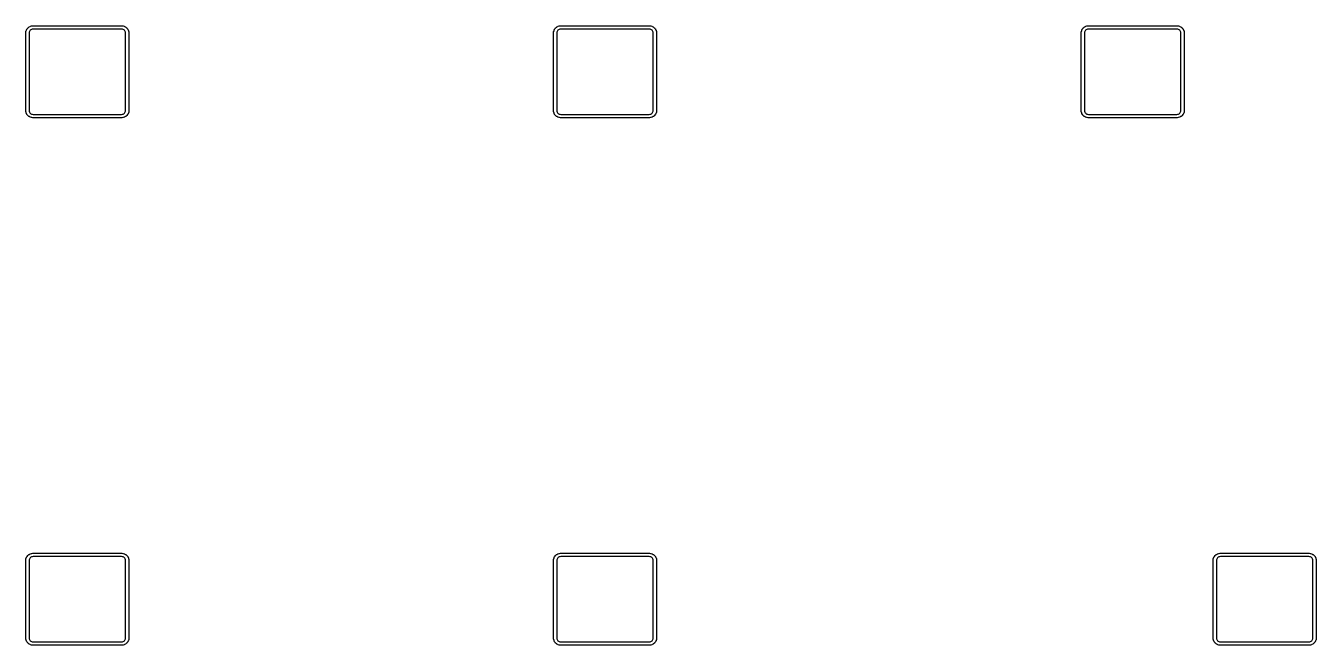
# Model space of a CAD drawing. Extents: x 201 to 391, y -161 to -14.
# Drawn here: x 293.42 to 340, y -96.87 to -74.5 of the extents above; entities that cross this region are included whole.
import ezdxf

# ---------------------------------------------------------------- set-up
doc = ezdxf.new("R2010")
doc.units = 0
doc.layers.add('BLACK', color=7, linetype='CONTINUOUS')

msp = doc.modelspace()

# ---------------------------------------------------------------- linework, layer by layer
at = {"layer": 'BLACK', "linetype": 'CONTINUOUS'}
for p, q in [((293.535, -74.5439), (293.569, -74.5253)), ((293.569, -74.5253), (293.57, -74.525)), ((293.57, -74.525), (293.575, -74.5229)), ((293.575, -74.5229), (293.58, -74.5208)), ((293.58, -74.5208), (293.617, -74.5093)), ((293.617, -74.5093), (293.618, -74.509)), ((293.618, -74.509), (293.623, -74.508)), ((293.623, -74.508), (293.629, -74.5069)), ((293.629, -74.5069), (293.667, -74.5028)), ((293.667, -74.5028), (293.668, -74.5028)), ((293.668, -74.5028), (293.669, -74.5028)), ((293.669, -74.5028), (293.672, -74.5025)), ((293.672, -74.5025), (296.878, -74.5025)), ((296.878, -74.5025), (296.881, -74.5028)), ((296.881, -74.5028), (296.881, -74.5028)), ((296.881, -74.5028), (296.92, -74.5066)), ((296.92, -74.5066), (296.921, -74.5067)), ((296.921, -74.5067), (296.926, -74.5078)), ((296.926, -74.5078), (296.931, -74.5089)), ((296.931, -74.5089), (296.969, -74.5202)), ((296.969, -74.5202), (296.969, -74.5204)), ((296.969, -74.5204), (296.974, -74.5225)), ((296.974, -74.5225), (296.979, -74.5246)), ((296.979, -74.5246), (297.014, -74.5429)), ((312.585, -74.5439), (312.619, -74.5253)), ((312.619, -74.5253), (312.62, -74.525)), ((312.62, -74.525), (312.625, -74.5229)), ((312.625, -74.5229), (312.63, -74.5208)), ((312.63, -74.5208), (312.667, -74.5093)), ((312.667, -74.5093), (312.668, -74.509)), ((312.668, -74.509), (312.673, -74.508)), ((312.673, -74.508), (312.679, -74.5069)), ((312.679, -74.5069), (312.717, -74.5028)), ((312.717, -74.5028), (312.718, -74.5028)), ((312.718, -74.5028), (312.719, -74.5028)), ((312.719, -74.5028), (312.722, -74.5025)), ((312.722, -74.5025), (315.928, -74.5025)), ((315.928, -74.5025), (315.931, -74.5028)), ((315.931, -74.5028), (315.931, -74.5028)), ((315.931, -74.5028), (315.97, -74.5066)), ((315.97, -74.5066), (315.971, -74.5067)), ((315.971, -74.5067), (315.976, -74.5078)), ((315.976, -74.5078), (315.981, -74.5089)), ((315.981, -74.5089), (316.019, -74.5202)), ((316.019, -74.5202), (316.019, -74.5204)), ((316.019, -74.5204), (316.024, -74.5225)), ((316.024, -74.5225), (316.029, -74.5246)), ((316.029, -74.5246), (316.064, -74.5429)), ((331.635, -74.5439), (331.669, -74.5253)), ((331.669, -74.5253), (331.67, -74.525)), ((331.67, -74.525), (331.675, -74.5229)), ((331.675, -74.5229), (331.68, -74.5208)), ((331.68, -74.5208), (331.717, -74.5093)), ((331.717, -74.5093), (331.718, -74.509)), ((331.718, -74.509), (331.723, -74.508)), ((331.723, -74.508), (331.729, -74.5069)), ((331.729, -74.5069), (331.767, -74.5028)), ((331.767, -74.5028), (331.768, -74.5028)), ((331.768, -74.5028), (331.769, -74.5028)), ((331.769, -74.5028), (331.772, -74.5025)), ((331.772, -74.5025), (334.978, -74.5025)), ((334.978, -74.5025), (334.981, -74.5028)), ((334.981, -74.5028), (334.981, -74.5028)), ((334.981, -74.5028), (335.02, -74.5066)), ((335.02, -74.5066), (335.021, -74.5067)), ((335.021, -74.5067), (335.026, -74.5078)), ((335.026, -74.5078), (335.031, -74.5089)), ((335.031, -74.5089), (335.069, -74.5202)), ((335.069, -74.5202), (335.069, -74.5204)), ((335.069, -74.5204), (335.074, -74.5225)), ((335.074, -74.5225), (335.079, -74.5246)), ((335.079, -74.5246), (335.114, -74.5429)), ((293.415, -74.7566), (293.419, -74.7178)), ((293.415, -74.7567), (293.415, -74.7566)), ((293.415, -74.7596), (293.415, -74.7567)), ((293.415, -77.5654), (293.415, -74.7596)), ((293.419, -74.717), (293.42, -74.7116)), ((293.419, -74.7178), (293.419, -74.717)), ((293.42, -74.7116), (293.421, -74.7063)), ((293.421, -74.7063), (293.433, -74.6689)), ((293.433, -74.6681), (293.435, -74.6631)), ((293.433, -74.6689), (293.433, -74.6681)), ((293.435, -74.6631), (293.437, -74.6581)), ((293.437, -74.6581), (293.455, -74.6237)), ((293.455, -74.6237), (293.456, -74.6229)), ((293.456, -74.6229), (293.459, -74.6184)), ((293.459, -74.6184), (293.462, -74.6139)), ((293.462, -74.6139), (293.487, -74.5837)), ((293.487, -74.583), (293.491, -74.5792)), ((293.487, -74.5837), (293.487, -74.583)), ((293.491, -74.5792), (293.495, -74.5753)), ((293.495, -74.5753), (293.525, -74.5505)), ((293.525, -74.5505), (293.526, -74.5499)), ((293.526, -74.5499), (293.53, -74.5469)), ((293.53, -74.5469), (293.535, -74.5439)), ((293.538, -74.7354), (293.535, -74.7654)), ((293.535, -74.7654), (293.535, -77.5607)), ((293.546, -74.7093), (293.538, -74.7354)), ((293.559, -74.6852), (293.546, -74.7093)), ((293.576, -74.6641), (293.559, -74.6852)), ((293.597, -74.6467), (293.576, -74.6641)), ((293.621, -74.6337), (293.597, -74.6467)), ((293.647, -74.6256), (293.621, -74.6337)), ((293.677, -74.6225), (293.647, -74.6256)), ((296.872, -74.6225), (293.677, -74.6225)), ((296.902, -74.6254), (296.872, -74.6225)), ((296.928, -74.6333), (296.902, -74.6254)), ((296.952, -74.6461), (296.928, -74.6333)), ((296.973, -74.6634), (296.952, -74.6461)), ((296.991, -74.6844), (296.973, -74.6634)), ((297.004, -74.7084), (296.991, -74.6844)), ((297.012, -74.7344), (297.004, -74.7084)), ((297.015, -74.7643), (297.012, -74.7344)), ((297.014, -74.5429), (297.015, -74.5433)), ((297.015, -74.5433), (297.019, -74.5464)), ((297.015, -77.5596), (297.015, -74.7643)), ((297.019, -74.5464), (297.024, -74.5494)), ((297.024, -74.5494), (297.054, -74.5741)), ((297.054, -74.5741), (297.054, -74.5746)), ((297.054, -74.5746), (297.058, -74.5785)), ((297.058, -74.5785), (297.062, -74.5823)), ((297.062, -74.5823), (297.087, -74.6124)), ((297.087, -74.6124), (297.088, -74.6131)), ((297.088, -74.6131), (297.091, -74.6176)), ((297.091, -74.6176), (297.094, -74.6221)), ((297.094, -74.6221), (297.112, -74.6565)), ((297.112, -74.6565), (297.113, -74.6572)), ((297.113, -74.6572), (297.115, -74.6622)), ((297.115, -74.6622), (297.117, -74.6673)), ((297.117, -74.6673), (297.128, -74.7045)), ((297.128, -74.7045), (297.128, -74.7053)), ((297.128, -74.7053), (297.129, -74.7107)), ((297.129, -74.7107), (297.131, -74.716)), ((297.131, -74.716), (297.135, -74.7548)), ((297.135, -74.7548), (297.135, -74.7557)), ((297.135, -74.7557), (297.135, -74.7569)), ((297.135, -74.7569), (297.135, -74.7596)), ((297.135, -74.7596), (297.135, -77.5654)), ((312.465, -74.7566), (312.469, -74.7178)), ((312.465, -74.7567), (312.465, -74.7566)), ((312.465, -74.7596), (312.465, -74.7567)), ((312.465, -77.5654), (312.465, -74.7596)), ((312.469, -74.717), (312.47, -74.7116)), ((312.469, -74.7178), (312.469, -74.717)), ((312.47, -74.7116), (312.471, -74.7063)), ((312.471, -74.7063), (312.483, -74.6689)), ((312.483, -74.6681), (312.485, -74.6631)), ((312.483, -74.6689), (312.483, -74.6681)), ((312.485, -74.6631), (312.487, -74.6581)), ((312.487, -74.6581), (312.505, -74.6237)), ((312.505, -74.6237), (312.506, -74.6229)), ((312.506, -74.6229), (312.509, -74.6184)), ((312.509, -74.6184), (312.512, -74.6139)), ((312.512, -74.6139), (312.537, -74.5837)), ((312.537, -74.583), (312.541, -74.5792)), ((312.537, -74.5837), (312.537, -74.583)), ((312.541, -74.5792), (312.545, -74.5753)), ((312.545, -74.5753), (312.575, -74.5505)), ((312.575, -74.5505), (312.576, -74.5499)), ((312.576, -74.5499), (312.58, -74.5469)), ((312.58, -74.5469), (312.585, -74.5439)), ((312.588, -74.7354), (312.585, -74.7654)), ((312.585, -74.7654), (312.585, -77.5607)), ((312.596, -74.7093), (312.588, -74.7354)), ((312.609, -74.6852), (312.596, -74.7093)), ((312.626, -74.6641), (312.609, -74.6852)), ((312.647, -74.6467), (312.626, -74.6641)), ((312.671, -74.6337), (312.647, -74.6467)), ((312.697, -74.6256), (312.671, -74.6337)), ((312.727, -74.6225), (312.697, -74.6256)), ((315.922, -74.6225), (312.727, -74.6225)), ((315.952, -74.6254), (315.922, -74.6225)), ((315.978, -74.6333), (315.952, -74.6254)), ((316.002, -74.6461), (315.978, -74.6333)), ((316.023, -74.6634), (316.002, -74.6461)), ((316.041, -74.6844), (316.023, -74.6634)), ((316.054, -74.7084), (316.041, -74.6844)), ((316.062, -74.7344), (316.054, -74.7084)), ((316.065, -74.7643), (316.062, -74.7344)), ((316.064, -74.5429), (316.065, -74.5433)), ((316.065, -74.5433), (316.069, -74.5464)), ((316.065, -77.5596), (316.065, -74.7643)), ((316.069, -74.5464), (316.074, -74.5494)), ((316.074, -74.5494), (316.104, -74.5741)), ((316.104, -74.5741), (316.104, -74.5746)), ((316.104, -74.5746), (316.108, -74.5785)), ((316.108, -74.5785), (316.112, -74.5823)), ((316.112, -74.5823), (316.137, -74.6124)), ((316.137, -74.6124), (316.138, -74.6131)), ((316.138, -74.6131), (316.141, -74.6176)), ((316.141, -74.6176), (316.144, -74.6221)), ((316.144, -74.6221), (316.162, -74.6565)), ((316.162, -74.6565), (316.163, -74.6572)), ((316.163, -74.6572), (316.165, -74.6622)), ((316.165, -74.6622), (316.167, -74.6673)), ((316.167, -74.6673), (316.178, -74.7045)), ((316.178, -74.7045), (316.178, -74.7053)), ((316.178, -74.7053), (316.179, -74.7107)), ((316.179, -74.7107), (316.181, -74.716)), ((316.181, -74.716), (316.185, -74.7548)), ((316.185, -74.7548), (316.185, -74.7557)), ((316.185, -74.7557), (316.185, -74.7569)), ((316.185, -74.7569), (316.185, -74.7596)), ((316.185, -74.7596), (316.185, -77.5654)), ((331.515, -74.7566), (331.519, -74.7178)), ((331.515, -74.7567), (331.515, -74.7566)), ((331.515, -74.7596), (331.515, -74.7567)), ((331.515, -77.5654), (331.515, -74.7596)), ((331.519, -74.717), (331.52, -74.7116)), ((331.519, -74.7178), (331.519, -74.717)), ((331.52, -74.7116), (331.521, -74.7063)), ((331.521, -74.7063), (331.533, -74.6689)), ((331.533, -74.6681), (331.535, -74.6631)), ((331.533, -74.6689), (331.533, -74.6681)), ((331.535, -74.6631), (331.537, -74.6581)), ((331.537, -74.6581), (331.555, -74.6237)), ((331.555, -74.6237), (331.556, -74.6229)), ((331.556, -74.6229), (331.559, -74.6184)), ((331.559, -74.6184), (331.562, -74.6139)), ((331.562, -74.6139), (331.587, -74.5837)), ((331.587, -74.583), (331.591, -74.5792)), ((331.587, -74.5837), (331.587, -74.583)), ((331.591, -74.5792), (331.595, -74.5753)), ((331.595, -74.5753), (331.625, -74.5505)), ((331.625, -74.5505), (331.626, -74.5499)), ((331.626, -74.5499), (331.63, -74.5469)), ((331.63, -74.5469), (331.635, -74.5439)), ((331.638, -74.7354), (331.635, -74.7654)), ((331.635, -74.7654), (331.635, -77.5607)), ((331.646, -74.7093), (331.638, -74.7354)), ((331.659, -74.6852), (331.646, -74.7093)), ((331.676, -74.6641), (331.659, -74.6852)), ((331.697, -74.6467), (331.676, -74.6641)), ((331.721, -74.6337), (331.697, -74.6467)), ((331.747, -74.6256), (331.721, -74.6337)), ((331.777, -74.6225), (331.747, -74.6256)), ((334.972, -74.6225), (331.777, -74.6225)), ((335.002, -74.6254), (334.972, -74.6225)), ((335.028, -74.6333), (335.002, -74.6254)), ((335.052, -74.6461), (335.028, -74.6333)), ((335.073, -74.6634), (335.052, -74.6461)), ((335.091, -74.6844), (335.073, -74.6634)), ((335.104, -74.7084), (335.091, -74.6844)), ((335.112, -74.7344), (335.104, -74.7084)), ((335.115, -74.7643), (335.112, -74.7344)), ((335.114, -74.5429), (335.115, -74.5433)), ((335.115, -74.5433), (335.119, -74.5464)), ((335.115, -77.5596), (335.115, -74.7643)), ((335.119, -74.5464), (335.124, -74.5494)), ((335.124, -74.5494), (335.154, -74.5741)), ((335.154, -74.5741), (335.154, -74.5746)), ((335.154, -74.5746), (335.158, -74.5785)), ((335.158, -74.5785), (335.162, -74.5823)), ((335.162, -74.5823), (335.187, -74.6124)), ((335.187, -74.6124), (335.188, -74.6131)), ((335.188, -74.6131), (335.191, -74.6176)), ((335.191, -74.6176), (335.194, -74.6221)), ((335.194, -74.6221), (335.212, -74.6565)), ((335.212, -74.6565), (335.213, -74.6572)), ((335.213, -74.6572), (335.215, -74.6622)), ((335.215, -74.6622), (335.217, -74.6673)), ((335.217, -74.6673), (335.228, -74.7045)), ((335.228, -74.7045), (335.228, -74.7053)), ((335.228, -74.7053), (335.229, -74.7107)), ((335.229, -74.7107), (335.231, -74.716)), ((335.231, -74.716), (335.235, -74.7548)), ((335.235, -74.7548), (335.235, -74.7557)), ((335.235, -74.7557), (335.235, -74.7569)), ((335.235, -74.7569), (335.235, -74.7596)), ((335.235, -74.7596), (335.235, -77.5654)), ((293.415, -77.5681), (293.415, -77.5654)), ((293.415, -77.5693), (293.415, -77.5681)), ((293.415, -77.5702), (293.415, -77.5693)), ((293.419, -77.609), (293.415, -77.5702)), ((293.421, -77.6143), (293.419, -77.609)), ((293.422, -77.6197), (293.421, -77.6143)), ((293.422, -77.6205), (293.422, -77.6197)), ((293.433, -77.6577), (293.422, -77.6205)), ((293.435, -77.6628), (293.433, -77.6577)), ((293.437, -77.6678), (293.435, -77.6628)), ((293.438, -77.6685), (293.437, -77.6678)), ((293.456, -77.7029), (293.438, -77.6685)), ((293.459, -77.7074), (293.456, -77.7029)), ((293.462, -77.7119), (293.459, -77.7074)), ((293.463, -77.7126), (293.462, -77.7119)), ((293.488, -77.7427), (293.463, -77.7126)), ((293.492, -77.7465), (293.488, -77.7427)), ((293.496, -77.7504), (293.492, -77.7465)), ((293.496, -77.7509), (293.496, -77.7504)), ((293.526, -77.7756), (293.496, -77.7509)), ((293.531, -77.7786), (293.526, -77.7756)), ((293.535, -77.7817), (293.531, -77.7786)), ((293.535, -77.5607), (293.538, -77.5906)), ((293.536, -77.7821), (293.535, -77.7817)), ((293.571, -77.8004), (293.536, -77.7821)), ((293.538, -77.5906), (293.546, -77.6166)), ((293.546, -77.6166), (293.559, -77.6406)), ((293.559, -77.6406), (293.577, -77.6616)), ((293.577, -77.6616), (293.598, -77.6789)), ((293.598, -77.6789), (293.622, -77.6917)), ((293.622, -77.6917), (293.648, -77.6996)), ((293.648, -77.6996), (293.678, -77.7025)), ((293.678, -77.7025), (296.873, -77.7025)), ((296.873, -77.7025), (296.903, -77.6994)), ((296.903, -77.6994), (296.929, -77.6913)), ((296.929, -77.6913), (296.953, -77.6783)), ((296.953, -77.6783), (296.974, -77.6609)), ((296.974, -77.6609), (296.991, -77.6398)), ((297.015, -77.7811), (296.981, -77.7997)), ((296.991, -77.6398), (297.004, -77.6157)), ((297.004, -77.6157), (297.012, -77.5896)), ((297.012, -77.5896), (297.015, -77.5596)), ((297.02, -77.7781), (297.015, -77.7811)), ((297.024, -77.7751), (297.02, -77.7781)), ((297.025, -77.7745), (297.024, -77.7751)), ((297.055, -77.7497), (297.025, -77.7745)), ((297.059, -77.7458), (297.055, -77.7497)), ((297.063, -77.742), (297.059, -77.7458)), ((297.088, -77.7111), (297.063, -77.7413)), ((297.063, -77.7413), (297.063, -77.742)), ((297.091, -77.7066), (297.088, -77.7111)), ((297.094, -77.7021), (297.091, -77.7066)), ((297.095, -77.7013), (297.094, -77.7021)), ((297.113, -77.6669), (297.095, -77.7013)), ((297.115, -77.6619), (297.113, -77.6669)), ((297.117, -77.6569), (297.115, -77.6619)), ((297.129, -77.6187), (297.117, -77.6561)), ((297.117, -77.6561), (297.117, -77.6569)), ((297.13, -77.6134), (297.129, -77.6187)), ((297.131, -77.608), (297.13, -77.6134)), ((297.135, -77.5684), (297.131, -77.6072)), ((297.131, -77.6072), (297.131, -77.608)), ((297.135, -77.5654), (297.135, -77.5684)), ((297.135, -77.5684), (297.135, -77.5684)), ((312.465, -77.5681), (312.465, -77.5654)), ((312.465, -77.5693), (312.465, -77.5681)), ((312.465, -77.5702), (312.465, -77.5693)), ((312.469, -77.609), (312.465, -77.5702)), ((312.471, -77.6143), (312.469, -77.609)), ((312.472, -77.6197), (312.471, -77.6143)), ((312.472, -77.6205), (312.472, -77.6197)), ((312.483, -77.6577), (312.472, -77.6205)), ((312.485, -77.6628), (312.483, -77.6577)), ((312.487, -77.6678), (312.485, -77.6628)), ((312.488, -77.6685), (312.487, -77.6678)), ((312.506, -77.7029), (312.488, -77.6685)), ((312.509, -77.7074), (312.506, -77.7029)), ((312.512, -77.7119), (312.509, -77.7074)), ((312.513, -77.7126), (312.512, -77.7119)), ((312.538, -77.7427), (312.513, -77.7126)), ((312.542, -77.7465), (312.538, -77.7427)), ((312.546, -77.7504), (312.542, -77.7465)), ((312.546, -77.7509), (312.546, -77.7504)), ((312.576, -77.7756), (312.546, -77.7509)), ((312.581, -77.7786), (312.576, -77.7756)), ((312.585, -77.7817), (312.581, -77.7786)), ((312.585, -77.5607), (312.588, -77.5906)), ((312.586, -77.7821), (312.585, -77.7817)), ((312.621, -77.8004), (312.586, -77.7821)), ((312.588, -77.5906), (312.596, -77.6166)), ((312.596, -77.6166), (312.609, -77.6406)), ((312.609, -77.6406), (312.627, -77.6616)), ((312.627, -77.6616), (312.648, -77.6789)), ((312.648, -77.6789), (312.672, -77.6917)), ((312.672, -77.6917), (312.698, -77.6996)), ((312.698, -77.6996), (312.728, -77.7025)), ((312.728, -77.7025), (315.923, -77.7025)), ((315.923, -77.7025), (315.953, -77.6994)), ((315.953, -77.6994), (315.979, -77.6913)), ((315.979, -77.6913), (316.003, -77.6783)), ((316.003, -77.6783), (316.024, -77.6609)), ((316.024, -77.6609), (316.041, -77.6398)), ((316.065, -77.7811), (316.031, -77.7997)), ((316.041, -77.6398), (316.054, -77.6157)), ((316.054, -77.6157), (316.062, -77.5896)), ((316.062, -77.5896), (316.065, -77.5596)), ((316.07, -77.7781), (316.065, -77.7811)), ((316.074, -77.7751), (316.07, -77.7781)), ((316.075, -77.7745), (316.074, -77.7751)), ((316.105, -77.7497), (316.075, -77.7745)), ((316.109, -77.7458), (316.105, -77.7497)), ((316.113, -77.742), (316.109, -77.7458)), ((316.138, -77.7111), (316.113, -77.7413)), ((316.113, -77.7413), (316.113, -77.742)), ((316.141, -77.7066), (316.138, -77.7111)), ((316.144, -77.7021), (316.141, -77.7066)), ((316.145, -77.7013), (316.144, -77.7021)), ((316.163, -77.6669), (316.145, -77.7013)), ((316.165, -77.6619), (316.163, -77.6669)), ((316.167, -77.6569), (316.165, -77.6619)), ((316.179, -77.6187), (316.167, -77.6561)), ((316.167, -77.6561), (316.167, -77.6569)), ((316.18, -77.6134), (316.179, -77.6187)), ((316.181, -77.608), (316.18, -77.6134)), ((316.185, -77.5684), (316.181, -77.6072)), ((316.181, -77.6072), (316.181, -77.608)), ((316.185, -77.5654), (316.185, -77.5684)), ((316.185, -77.5684), (316.185, -77.5684)), ((331.515, -77.5681), (331.515, -77.5654)), ((331.515, -77.5693), (331.515, -77.5681)), ((331.515, -77.5702), (331.515, -77.5693)), ((331.519, -77.609), (331.515, -77.5702)), ((331.521, -77.6143), (331.519, -77.609)), ((331.522, -77.6197), (331.521, -77.6143)), ((331.522, -77.6205), (331.522, -77.6197)), ((331.533, -77.6577), (331.522, -77.6205)), ((331.535, -77.6628), (331.533, -77.6577)), ((331.537, -77.6678), (331.535, -77.6628)), ((331.538, -77.6685), (331.537, -77.6678)), ((331.556, -77.7029), (331.538, -77.6685)), ((331.559, -77.7074), (331.556, -77.7029)), ((331.562, -77.7119), (331.559, -77.7074)), ((331.563, -77.7126), (331.562, -77.7119)), ((331.588, -77.7427), (331.563, -77.7126)), ((331.592, -77.7465), (331.588, -77.7427)), ((331.596, -77.7504), (331.592, -77.7465)), ((331.596, -77.7509), (331.596, -77.7504)), ((331.626, -77.7756), (331.596, -77.7509)), ((331.631, -77.7786), (331.626, -77.7756)), ((331.635, -77.7817), (331.631, -77.7786)), ((331.635, -77.5607), (331.638, -77.5906)), ((331.636, -77.7821), (331.635, -77.7817)), ((331.671, -77.8004), (331.636, -77.7821)), ((331.638, -77.5906), (331.646, -77.6166)), ((331.646, -77.6166), (331.659, -77.6406)), ((331.659, -77.6406), (331.677, -77.6616)), ((331.677, -77.6616), (331.698, -77.6789)), ((331.698, -77.6789), (331.722, -77.6917)), ((331.722, -77.6917), (331.748, -77.6996)), ((331.748, -77.6996), (331.778, -77.7025)), ((331.778, -77.7025), (334.973, -77.7025)), ((334.973, -77.7025), (335.003, -77.6994)), ((335.003, -77.6994), (335.029, -77.6913)), ((335.029, -77.6913), (335.053, -77.6783)), ((335.053, -77.6783), (335.074, -77.6609)), ((335.074, -77.6609), (335.091, -77.6398)), ((335.115, -77.7811), (335.081, -77.7997)), ((335.091, -77.6398), (335.104, -77.6157)), ((335.104, -77.6157), (335.112, -77.5896)), ((335.112, -77.5896), (335.115, -77.5596)), ((335.12, -77.7781), (335.115, -77.7811)), ((335.124, -77.7751), (335.12, -77.7781)), ((335.125, -77.7745), (335.124, -77.7751)), ((335.155, -77.7497), (335.125, -77.7745)), ((335.159, -77.7458), (335.155, -77.7497)), ((335.163, -77.742), (335.159, -77.7458)), ((335.188, -77.7111), (335.163, -77.7413)), ((335.163, -77.7413), (335.163, -77.742)), ((335.191, -77.7066), (335.188, -77.7111)), ((335.194, -77.7021), (335.191, -77.7066)), ((335.195, -77.7013), (335.194, -77.7021)), ((335.213, -77.6669), (335.195, -77.7013)), ((335.215, -77.6619), (335.213, -77.6669)), ((335.217, -77.6569), (335.215, -77.6619)), ((335.229, -77.6187), (335.217, -77.6561)), ((335.217, -77.6561), (335.217, -77.6569)), ((335.23, -77.6134), (335.229, -77.6187)), ((335.231, -77.608), (335.23, -77.6134)), ((335.235, -77.5684), (335.231, -77.6072)), ((335.231, -77.6072), (335.231, -77.608)), ((335.235, -77.5654), (335.235, -77.5684)), ((335.235, -77.5684), (335.235, -77.5684)), ((293.576, -77.8025), (293.571, -77.8004)), ((293.581, -77.8046), (293.576, -77.8025)), ((293.581, -77.8048), (293.581, -77.8046)), ((293.619, -77.8161), (293.581, -77.8048)), ((293.624, -77.8172), (293.619, -77.8161)), ((293.629, -77.8183), (293.624, -77.8172)), ((293.63, -77.8184), (293.629, -77.8183)), ((293.669, -77.8222), (293.63, -77.8184)), ((293.669, -77.8222), (293.669, -77.8222)), ((293.672, -77.8225), (293.669, -77.8222)), ((296.878, -77.8225), (293.672, -77.8225)), ((296.881, -77.8222), (296.878, -77.8225)), ((296.882, -77.8222), (296.881, -77.8222)), ((296.883, -77.8222), (296.882, -77.8222)), ((296.921, -77.8181), (296.883, -77.8222)), ((296.927, -77.817), (296.921, -77.8181)), ((296.932, -77.816), (296.927, -77.817)), ((296.933, -77.8157), (296.932, -77.816)), ((296.97, -77.8042), (296.933, -77.8157)), ((296.975, -77.8021), (296.97, -77.8042)), ((296.98, -77.8), (296.975, -77.8021)), ((296.981, -77.7997), (296.98, -77.8)), ((312.626, -77.8025), (312.621, -77.8004)), ((312.631, -77.8046), (312.626, -77.8025)), ((312.631, -77.8048), (312.631, -77.8046)), ((312.669, -77.8161), (312.631, -77.8048)), ((312.674, -77.8172), (312.669, -77.8161)), ((312.679, -77.8183), (312.674, -77.8172)), ((312.68, -77.8184), (312.679, -77.8183)), ((312.719, -77.8222), (312.68, -77.8184)), ((312.719, -77.8222), (312.719, -77.8222)), ((312.722, -77.8225), (312.719, -77.8222)), ((315.928, -77.8225), (312.722, -77.8225)), ((315.931, -77.8222), (315.928, -77.8225)), ((315.932, -77.8222), (315.931, -77.8222)), ((315.933, -77.8222), (315.932, -77.8222)), ((315.971, -77.8181), (315.933, -77.8222)), ((315.977, -77.817), (315.971, -77.8181)), ((315.982, -77.816), (315.977, -77.817)), ((315.983, -77.8157), (315.982, -77.816)), ((316.02, -77.8042), (315.983, -77.8157)), ((316.025, -77.8021), (316.02, -77.8042)), ((316.03, -77.8), (316.025, -77.8021)), ((316.031, -77.7997), (316.03, -77.8)), ((331.676, -77.8025), (331.671, -77.8004)), ((331.681, -77.8046), (331.676, -77.8025)), ((331.681, -77.8048), (331.681, -77.8046)), ((331.719, -77.8161), (331.681, -77.8048)), ((331.724, -77.8172), (331.719, -77.8161)), ((331.729, -77.8183), (331.724, -77.8172)), ((331.73, -77.8184), (331.729, -77.8183)), ((331.769, -77.8222), (331.73, -77.8184)), ((331.769, -77.8222), (331.769, -77.8222)), ((331.772, -77.8225), (331.769, -77.8222)), ((334.978, -77.8225), (331.772, -77.8225)), ((334.981, -77.8222), (334.978, -77.8225)), ((334.982, -77.8222), (334.981, -77.8222)), ((334.983, -77.8222), (334.982, -77.8222)), ((335.021, -77.8181), (334.983, -77.8222)), ((335.027, -77.817), (335.021, -77.8181)), ((335.032, -77.816), (335.027, -77.817)), ((335.033, -77.8157), (335.032, -77.816)), ((335.07, -77.8042), (335.033, -77.8157)), ((335.075, -77.8021), (335.07, -77.8042)), ((335.08, -77.8), (335.075, -77.8021)), ((335.081, -77.7997), (335.08, -77.8)), ((293.487, -93.633), (293.491, -93.6292)), ((293.491, -93.6292), (293.495, -93.6253)), ((293.495, -93.6253), (293.525, -93.6005)), ((293.525, -93.6005), (293.526, -93.5999)), ((293.526, -93.5999), (293.53, -93.5969)), ((293.53, -93.5969), (293.535, -93.5939)), ((293.535, -93.5939), (293.569, -93.5753)), ((293.569, -93.5753), (293.57, -93.575)), ((293.57, -93.575), (293.575, -93.5729)), ((293.575, -93.5729), (293.58, -93.5708)), ((293.58, -93.5708), (293.617, -93.5593)), ((293.617, -93.5593), (293.618, -93.559)), ((293.618, -93.559), (293.623, -93.558)), ((293.623, -93.558), (293.629, -93.5569)), ((293.629, -93.5569), (293.667, -93.5528)), ((293.667, -93.5528), (293.668, -93.5528)), ((293.668, -93.5528), (293.669, -93.5528)), ((293.669, -93.5528), (293.672, -93.5525)), ((293.672, -93.5525), (296.878, -93.5525)), ((296.878, -93.5525), (296.881, -93.5528)), ((296.881, -93.5528), (296.881, -93.5528)), ((296.881, -93.5528), (296.92, -93.5566)), ((296.92, -93.5566), (296.921, -93.5567)), ((296.921, -93.5567), (296.926, -93.5578)), ((296.926, -93.5578), (296.931, -93.5589)), ((296.931, -93.5589), (296.969, -93.5702)), ((296.969, -93.5702), (296.969, -93.5704)), ((296.969, -93.5704), (296.974, -93.5725)), ((296.974, -93.5725), (296.979, -93.5746)), ((296.979, -93.5746), (297.014, -93.5929)), ((297.014, -93.5929), (297.015, -93.5933)), ((297.015, -93.5933), (297.019, -93.5964)), ((297.019, -93.5964), (297.024, -93.5994)), ((297.024, -93.5994), (297.054, -93.6241)), ((297.054, -93.6241), (297.054, -93.6246)), ((297.054, -93.6246), (297.058, -93.6285)), ((297.058, -93.6285), (297.062, -93.6323)), ((312.537, -93.633), (312.541, -93.6292)), ((312.541, -93.6292), (312.545, -93.6253)), ((312.545, -93.6253), (312.575, -93.6005)), ((312.575, -93.6005), (312.576, -93.5999)), ((312.576, -93.5999), (312.58, -93.5969)), ((312.58, -93.5969), (312.585, -93.5939)), ((312.585, -93.5939), (312.619, -93.5753)), ((312.619, -93.5753), (312.62, -93.575)), ((312.62, -93.575), (312.625, -93.5729)), ((312.625, -93.5729), (312.63, -93.5708)), ((312.63, -93.5708), (312.667, -93.5593)), ((312.667, -93.5593), (312.668, -93.559)), ((312.668, -93.559), (312.673, -93.558)), ((312.673, -93.558), (312.679, -93.5569)), ((312.679, -93.5569), (312.717, -93.5528)), ((312.717, -93.5528), (312.718, -93.5528)), ((312.718, -93.5528), (312.719, -93.5528)), ((312.719, -93.5528), (312.722, -93.5525)), ((312.722, -93.5525), (315.928, -93.5525)), ((315.928, -93.5525), (315.931, -93.5528)), ((315.931, -93.5528), (315.931, -93.5528)), ((315.931, -93.5528), (315.97, -93.5566)), ((315.97, -93.5566), (315.971, -93.5567)), ((315.971, -93.5567), (315.976, -93.5578)), ((315.976, -93.5578), (315.981, -93.5589)), ((315.981, -93.5589), (316.019, -93.5702)), ((316.019, -93.5702), (316.019, -93.5704)), ((316.019, -93.5704), (316.024, -93.5725)), ((316.024, -93.5725), (316.029, -93.5746)), ((316.029, -93.5746), (316.064, -93.5929)), ((316.064, -93.5929), (316.065, -93.5933)), ((316.065, -93.5933), (316.069, -93.5964)), ((316.069, -93.5964), (316.074, -93.5994)), ((316.074, -93.5994), (316.104, -93.6241)), ((316.104, -93.6241), (316.104, -93.6246)), ((316.104, -93.6246), (316.108, -93.6285)), ((316.108, -93.6285), (316.112, -93.6323)), ((336.35, -93.633), (336.354, -93.6292)), ((336.354, -93.6292), (336.358, -93.6253)), ((336.358, -93.6253), (336.388, -93.6005)), ((336.388, -93.6005), (336.389, -93.5999)), ((336.389, -93.5999), (336.393, -93.5969)), ((336.393, -93.5969), (336.398, -93.5939)), ((336.398, -93.5939), (336.432, -93.5753)), ((336.432, -93.5753), (336.433, -93.575)), ((336.433, -93.575), (336.438, -93.5729)), ((336.438, -93.5729), (336.443, -93.5708)), ((336.443, -93.5708), (336.48, -93.5593)), ((336.48, -93.5593), (336.481, -93.559)), ((336.481, -93.559), (336.486, -93.558)), ((336.486, -93.558), (336.492, -93.5569)), ((336.492, -93.5569), (336.53, -93.5528)), ((336.53, -93.5528), (336.531, -93.5528)), ((336.531, -93.5528), (336.532, -93.5528)), ((336.532, -93.5528), (336.535, -93.5525)), ((336.535, -93.5525), (339.741, -93.5525)), ((339.741, -93.5525), (339.744, -93.5528)), ((339.744, -93.5528), (339.744, -93.5528)), ((339.744, -93.5528), (339.783, -93.5566)), ((339.783, -93.5566), (339.784, -93.5567)), ((339.784, -93.5567), (339.789, -93.5578)), ((339.789, -93.5578), (339.794, -93.5589)), ((339.794, -93.5589), (339.832, -93.5702)), ((339.832, -93.5702), (339.832, -93.5704)), ((339.832, -93.5704), (339.837, -93.5725)), ((339.837, -93.5725), (339.842, -93.5746)), ((339.842, -93.5746), (339.877, -93.5929)), ((339.877, -93.5929), (339.878, -93.5933)), ((339.878, -93.5933), (339.882, -93.5964)), ((339.882, -93.5964), (339.887, -93.5994)), ((339.887, -93.5994), (339.917, -93.6241)), ((339.917, -93.6241), (339.917, -93.6246)), ((339.917, -93.6246), (339.921, -93.6285)), ((339.921, -93.6285), (339.925, -93.6323)), ((293.415, -93.8066), (293.419, -93.7678)), ((293.415, -93.8067), (293.415, -93.8066)), ((293.415, -93.8096), (293.415, -93.8067)), ((293.415, -96.6154), (293.415, -93.8096)), ((293.419, -93.767), (293.42, -93.7616)), ((293.419, -93.7678), (293.419, -93.767)), ((293.42, -93.7616), (293.421, -93.7563)), ((293.421, -93.7563), (293.433, -93.7189)), ((293.433, -93.7181), (293.435, -93.7131)), ((293.433, -93.7189), (293.433, -93.7181)), ((293.435, -93.7131), (293.437, -93.7081)), ((293.437, -93.7081), (293.455, -93.6737)), ((293.455, -93.6737), (293.456, -93.6729)), ((293.456, -93.6729), (293.459, -93.6684)), ((293.459, -93.6684), (293.462, -93.6639)), ((293.462, -93.6639), (293.487, -93.6337)), ((293.487, -93.6337), (293.487, -93.633)), ((293.538, -93.7854), (293.535, -93.8154)), ((293.535, -93.8154), (293.535, -96.6107)), ((293.546, -93.7593), (293.538, -93.7854)), ((293.559, -93.7352), (293.546, -93.7593)), ((293.576, -93.7141), (293.559, -93.7352)), ((293.597, -93.6967), (293.576, -93.7141)), ((293.621, -93.6837), (293.597, -93.6967)), ((293.647, -93.6756), (293.621, -93.6837)), ((293.677, -93.6725), (293.647, -93.6756)), ((296.872, -93.6725), (293.677, -93.6725)), ((296.902, -93.6754), (296.872, -93.6725)), ((296.928, -93.6833), (296.902, -93.6754)), ((296.952, -93.6961), (296.928, -93.6833)), ((296.973, -93.7134), (296.952, -93.6961)), ((296.991, -93.7344), (296.973, -93.7134)), ((297.004, -93.7584), (296.991, -93.7344)), ((297.012, -93.7844), (297.004, -93.7584)), ((297.015, -93.8143), (297.012, -93.7844)), ((297.015, -96.6096), (297.015, -93.8143)), ((297.062, -93.6323), (297.087, -93.6624)), ((297.087, -93.6624), (297.088, -93.6631)), ((297.088, -93.6631), (297.091, -93.6676)), ((297.091, -93.6676), (297.094, -93.6721)), ((297.094, -93.6721), (297.112, -93.7065)), ((297.112, -93.7065), (297.113, -93.7072)), ((297.113, -93.7072), (297.115, -93.7122)), ((297.115, -93.7122), (297.117, -93.7173)), ((297.117, -93.7173), (297.128, -93.7545)), ((297.128, -93.7545), (297.128, -93.7553)), ((297.128, -93.7553), (297.129, -93.7607)), ((297.129, -93.7607), (297.131, -93.766)), ((297.131, -93.766), (297.135, -93.8048)), ((297.135, -93.8048), (297.135, -93.8057)), ((297.135, -93.8057), (297.135, -93.8069)), ((297.135, -93.8069), (297.135, -93.8096)), ((297.135, -93.8096), (297.135, -96.6154)), ((312.465, -93.8066), (312.469, -93.7678)), ((312.465, -93.8067), (312.465, -93.8066)), ((312.465, -93.8096), (312.465, -93.8067)), ((312.465, -96.6154), (312.465, -93.8096)), ((312.469, -93.767), (312.47, -93.7616)), ((312.469, -93.7678), (312.469, -93.767)), ((312.47, -93.7616), (312.471, -93.7563)), ((312.471, -93.7563), (312.483, -93.7189)), ((312.483, -93.7181), (312.485, -93.7131)), ((312.483, -93.7189), (312.483, -93.7181)), ((312.485, -93.7131), (312.487, -93.7081)), ((312.487, -93.7081), (312.505, -93.6737)), ((312.505, -93.6737), (312.506, -93.6729)), ((312.506, -93.6729), (312.509, -93.6684)), ((312.509, -93.6684), (312.512, -93.6639)), ((312.512, -93.6639), (312.537, -93.6337)), ((312.537, -93.6337), (312.537, -93.633)), ((312.588, -93.7854), (312.585, -93.8154)), ((312.585, -93.8154), (312.585, -96.6107)), ((312.596, -93.7593), (312.588, -93.7854)), ((312.609, -93.7352), (312.596, -93.7593)), ((312.626, -93.7141), (312.609, -93.7352)), ((312.647, -93.6967), (312.626, -93.7141)), ((312.671, -93.6837), (312.647, -93.6967)), ((312.697, -93.6756), (312.671, -93.6837)), ((312.727, -93.6725), (312.697, -93.6756)), ((315.922, -93.6725), (312.727, -93.6725)), ((315.952, -93.6754), (315.922, -93.6725)), ((315.978, -93.6833), (315.952, -93.6754)), ((316.002, -93.6961), (315.978, -93.6833)), ((316.023, -93.7134), (316.002, -93.6961)), ((316.041, -93.7344), (316.023, -93.7134)), ((316.054, -93.7584), (316.041, -93.7344)), ((316.062, -93.7844), (316.054, -93.7584)), ((316.065, -93.8143), (316.062, -93.7844)), ((316.065, -96.6096), (316.065, -93.8143)), ((316.112, -93.6323), (316.137, -93.6624)), ((316.137, -93.6624), (316.138, -93.6631)), ((316.138, -93.6631), (316.141, -93.6676)), ((316.141, -93.6676), (316.144, -93.6721)), ((316.144, -93.6721), (316.162, -93.7065)), ((316.162, -93.7065), (316.163, -93.7072)), ((316.163, -93.7072), (316.165, -93.7122)), ((316.165, -93.7122), (316.167, -93.7173)), ((316.167, -93.7173), (316.178, -93.7545)), ((316.178, -93.7545), (316.178, -93.7553)), ((316.178, -93.7553), (316.179, -93.7607)), ((316.179, -93.7607), (316.181, -93.766)), ((316.181, -93.766), (316.185, -93.8048)), ((316.185, -93.8048), (316.185, -93.8057)), ((316.185, -93.8057), (316.185, -93.8069)), ((316.185, -93.8069), (316.185, -93.8096)), ((316.185, -93.8096), (316.185, -96.6154)), ((336.278, -93.8066), (336.282, -93.7678)), ((336.278, -93.8067), (336.278, -93.8066)), ((336.278, -93.8096), (336.278, -93.8067)), ((336.278, -96.6154), (336.278, -93.8096)), ((336.282, -93.767), (336.283, -93.7616)), ((336.282, -93.7678), (336.282, -93.767)), ((336.283, -93.7616), (336.284, -93.7563)), ((336.284, -93.7563), (336.296, -93.7189)), ((336.296, -93.7181), (336.298, -93.7131)), ((336.296, -93.7189), (336.296, -93.7181)), ((336.298, -93.7131), (336.3, -93.7081)), ((336.3, -93.7081), (336.318, -93.6737)), ((336.318, -93.6737), (336.319, -93.6729)), ((336.319, -93.6729), (336.322, -93.6684)), ((336.322, -93.6684), (336.325, -93.6639)), ((336.325, -93.6639), (336.35, -93.6337)), ((336.35, -93.6337), (336.35, -93.633)), ((336.401, -93.7854), (336.398, -93.8154)), ((336.398, -93.8154), (336.398, -96.6107)), ((336.409, -93.7593), (336.401, -93.7854)), ((336.422, -93.7352), (336.409, -93.7593)), ((336.439, -93.7141), (336.422, -93.7352)), ((336.46, -93.6967), (336.439, -93.7141)), ((336.484, -93.6837), (336.46, -93.6967)), ((336.51, -93.6756), (336.484, -93.6837)), ((336.54, -93.6725), (336.51, -93.6756)), ((339.735, -93.6725), (336.54, -93.6725)), ((339.765, -93.6754), (339.735, -93.6725)), ((339.791, -93.6833), (339.765, -93.6754)), ((339.815, -93.6961), (339.791, -93.6833)), ((339.836, -93.7134), (339.815, -93.6961)), ((339.854, -93.7344), (339.836, -93.7134)), ((339.867, -93.7584), (339.854, -93.7344)), ((339.875, -93.7844), (339.867, -93.7584)), ((339.878, -93.8143), (339.875, -93.7844)), ((339.878, -96.6096), (339.878, -93.8143)), ((339.925, -93.6323), (339.95, -93.6624)), ((339.95, -93.6624), (339.951, -93.6631)), ((339.951, -93.6631), (339.954, -93.6676)), ((339.954, -93.6676), (339.957, -93.6721)), ((339.957, -93.6721), (339.975, -93.7065)), ((339.975, -93.7065), (339.976, -93.7072)), ((339.976, -93.7072), (339.978, -93.7122)), ((339.978, -93.7122), (339.98, -93.7173)), ((339.98, -93.7173), (339.991, -93.7545)), ((339.991, -93.7545), (339.991, -93.7553)), ((339.991, -93.7553), (339.992, -93.7607)), ((339.992, -93.7607), (339.994, -93.766)), ((339.994, -93.766), (339.998, -93.8048)), ((339.998, -93.8048), (339.998, -93.8057)), ((339.998, -93.8057), (339.998, -93.8069)), ((339.998, -93.8069), (339.998, -93.8096)), ((339.998, -93.8096), (339.998, -96.6154)), ((293.415, -96.6181), (293.415, -96.6154)), ((293.415, -96.6193), (293.415, -96.6181)), ((293.415, -96.6202), (293.415, -96.6193)), ((293.419, -96.659), (293.415, -96.6202)), ((293.421, -96.6643), (293.419, -96.659)), ((293.422, -96.6697), (293.421, -96.6643)), ((293.422, -96.6705), (293.422, -96.6697)), ((293.433, -96.7077), (293.422, -96.6705)), ((293.435, -96.7128), (293.433, -96.7077)), ((293.437, -96.7178), (293.435, -96.7128)), ((293.438, -96.7185), (293.437, -96.7178)), ((293.456, -96.7529), (293.438, -96.7185)), ((293.459, -96.7574), (293.456, -96.7529)), ((293.462, -96.7619), (293.459, -96.7574)), ((293.463, -96.7626), (293.462, -96.7619)), ((293.488, -96.7927), (293.463, -96.7626)), ((293.492, -96.7965), (293.488, -96.7927)), ((293.496, -96.8004), (293.492, -96.7965)), ((293.496, -96.8009), (293.496, -96.8004)), ((293.526, -96.8256), (293.496, -96.8009)), ((293.531, -96.8286), (293.526, -96.8256)), ((293.535, -96.8317), (293.531, -96.8286)), ((293.535, -96.6107), (293.538, -96.6406)), ((293.536, -96.8321), (293.535, -96.8317)), ((293.571, -96.8504), (293.536, -96.8321)), ((293.538, -96.6406), (293.546, -96.6666)), ((293.546, -96.6666), (293.559, -96.6906)), ((293.559, -96.6906), (293.577, -96.7116)), ((293.576, -96.8525), (293.571, -96.8504)), ((293.581, -96.8546), (293.576, -96.8525)), ((293.577, -96.7116), (293.598, -96.7289)), ((293.581, -96.8548), (293.581, -96.8546)), ((293.619, -96.8661), (293.581, -96.8548)), ((293.598, -96.7289), (293.622, -96.7417)), ((293.624, -96.8672), (293.619, -96.8661)), ((293.622, -96.7417), (293.648, -96.7496)), ((293.629, -96.8683), (293.624, -96.8672)), ((293.63, -96.8684), (293.629, -96.8683)), ((293.669, -96.8722), (293.63, -96.8684)), ((293.648, -96.7496), (293.678, -96.7525)), ((293.669, -96.8722), (293.669, -96.8722)), ((293.672, -96.8725), (293.669, -96.8722)), ((296.878, -96.8725), (293.672, -96.8725)), ((293.678, -96.7525), (296.873, -96.7525)), ((296.873, -96.7525), (296.903, -96.7494)), ((296.881, -96.8722), (296.878, -96.8725)), ((296.882, -96.8722), (296.881, -96.8722)), ((296.883, -96.8722), (296.882, -96.8722)), ((296.921, -96.8681), (296.883, -96.8722)), ((296.903, -96.7494), (296.929, -96.7413)), ((296.927, -96.867), (296.921, -96.8681)), ((296.932, -96.866), (296.927, -96.867)), ((296.929, -96.7413), (296.953, -96.7283)), ((296.933, -96.8657), (296.932, -96.866)), ((296.97, -96.8542), (296.933, -96.8657)), ((296.953, -96.7283), (296.974, -96.7109)), ((296.975, -96.8521), (296.97, -96.8542)), ((296.974, -96.7109), (296.991, -96.6898)), ((296.98, -96.85), (296.975, -96.8521)), ((296.981, -96.8497), (296.98, -96.85)), ((297.015, -96.8311), (296.981, -96.8497)), ((296.991, -96.6898), (297.004, -96.6657)), ((297.004, -96.6657), (297.012, -96.6396)), ((297.012, -96.6396), (297.015, -96.6096)), ((297.02, -96.8281), (297.015, -96.8311)), ((297.024, -96.8251), (297.02, -96.8281)), ((297.025, -96.8245), (297.024, -96.8251)), ((297.055, -96.7997), (297.025, -96.8245)), ((297.059, -96.7958), (297.055, -96.7997)), ((297.063, -96.792), (297.059, -96.7958)), ((297.088, -96.7611), (297.063, -96.7913)), ((297.063, -96.7913), (297.063, -96.792)), ((297.091, -96.7566), (297.088, -96.7611)), ((297.094, -96.7521), (297.091, -96.7566)), ((297.095, -96.7513), (297.094, -96.7521)), ((297.113, -96.7169), (297.095, -96.7513)), ((297.115, -96.7119), (297.113, -96.7169)), ((297.117, -96.7069), (297.115, -96.7119)), ((297.129, -96.6687), (297.117, -96.7061)), ((297.117, -96.7061), (297.117, -96.7069)), ((297.13, -96.6634), (297.129, -96.6687)), ((297.131, -96.658), (297.13, -96.6634)), ((297.135, -96.6184), (297.131, -96.6572)), ((297.131, -96.6572), (297.131, -96.658)), ((297.135, -96.6154), (297.135, -96.6184)), ((297.135, -96.6184), (297.135, -96.6184)), ((312.465, -96.6181), (312.465, -96.6154)), ((312.465, -96.6193), (312.465, -96.6181)), ((312.465, -96.6202), (312.465, -96.6193)), ((312.469, -96.659), (312.465, -96.6202)), ((312.471, -96.6643), (312.469, -96.659)), ((312.472, -96.6697), (312.471, -96.6643)), ((312.472, -96.6705), (312.472, -96.6697)), ((312.483, -96.7077), (312.472, -96.6705)), ((312.485, -96.7128), (312.483, -96.7077)), ((312.487, -96.7178), (312.485, -96.7128)), ((312.488, -96.7185), (312.487, -96.7178)), ((312.506, -96.7529), (312.488, -96.7185)), ((312.509, -96.7574), (312.506, -96.7529)), ((312.512, -96.7619), (312.509, -96.7574)), ((312.513, -96.7626), (312.512, -96.7619)), ((312.538, -96.7927), (312.513, -96.7626)), ((312.542, -96.7965), (312.538, -96.7927)), ((312.546, -96.8004), (312.542, -96.7965)), ((312.546, -96.8009), (312.546, -96.8004)), ((312.576, -96.8256), (312.546, -96.8009)), ((312.581, -96.8286), (312.576, -96.8256)), ((312.585, -96.8317), (312.581, -96.8286)), ((312.585, -96.6107), (312.588, -96.6406)), ((312.586, -96.8321), (312.585, -96.8317)), ((312.621, -96.8504), (312.586, -96.8321)), ((312.588, -96.6406), (312.596, -96.6666)), ((312.596, -96.6666), (312.609, -96.6906)), ((312.609, -96.6906), (312.627, -96.7116)), ((312.626, -96.8525), (312.621, -96.8504)), ((312.631, -96.8546), (312.626, -96.8525)), ((312.627, -96.7116), (312.648, -96.7289)), ((312.631, -96.8548), (312.631, -96.8546)), ((312.669, -96.8661), (312.631, -96.8548)), ((312.648, -96.7289), (312.672, -96.7417)), ((312.674, -96.8672), (312.669, -96.8661)), ((312.672, -96.7417), (312.698, -96.7496)), ((312.679, -96.8683), (312.674, -96.8672)), ((312.68, -96.8684), (312.679, -96.8683)), ((312.719, -96.8722), (312.68, -96.8684)), ((312.698, -96.7496), (312.728, -96.7525)), ((312.719, -96.8722), (312.719, -96.8722)), ((312.722, -96.8725), (312.719, -96.8722)), ((315.928, -96.8725), (312.722, -96.8725)), ((312.728, -96.7525), (315.923, -96.7525)), ((315.923, -96.7525), (315.953, -96.7494)), ((315.931, -96.8722), (315.928, -96.8725)), ((315.932, -96.8722), (315.931, -96.8722)), ((315.933, -96.8722), (315.932, -96.8722)), ((315.971, -96.8681), (315.933, -96.8722)), ((315.953, -96.7494), (315.979, -96.7413)), ((315.977, -96.867), (315.971, -96.8681)), ((315.982, -96.866), (315.977, -96.867)), ((315.979, -96.7413), (316.003, -96.7283)), ((315.983, -96.8657), (315.982, -96.866)), ((316.02, -96.8542), (315.983, -96.8657)), ((316.003, -96.7283), (316.024, -96.7109)), ((316.025, -96.8521), (316.02, -96.8542)), ((316.024, -96.7109), (316.041, -96.6898)), ((316.03, -96.85), (316.025, -96.8521)), ((316.031, -96.8497), (316.03, -96.85)), ((316.065, -96.8311), (316.031, -96.8497)), ((316.041, -96.6898), (316.054, -96.6657)), ((316.054, -96.6657), (316.062, -96.6396)), ((316.062, -96.6396), (316.065, -96.6096)), ((316.07, -96.8281), (316.065, -96.8311)), ((316.074, -96.8251), (316.07, -96.8281)), ((316.075, -96.8245), (316.074, -96.8251)), ((316.105, -96.7997), (316.075, -96.8245)), ((316.109, -96.7958), (316.105, -96.7997)), ((316.113, -96.792), (316.109, -96.7958)), ((316.138, -96.7611), (316.113, -96.7913)), ((316.113, -96.7913), (316.113, -96.792)), ((316.141, -96.7566), (316.138, -96.7611)), ((316.144, -96.7521), (316.141, -96.7566)), ((316.145, -96.7513), (316.144, -96.7521)), ((316.163, -96.7169), (316.145, -96.7513)), ((316.165, -96.7119), (316.163, -96.7169)), ((316.167, -96.7069), (316.165, -96.7119)), ((316.179, -96.6687), (316.167, -96.7061)), ((316.167, -96.7061), (316.167, -96.7069)), ((316.18, -96.6634), (316.179, -96.6687)), ((316.181, -96.658), (316.18, -96.6634)), ((316.185, -96.6184), (316.181, -96.6572)), ((316.181, -96.6572), (316.181, -96.658)), ((316.185, -96.6154), (316.185, -96.6184)), ((316.185, -96.6184), (316.185, -96.6184)), ((336.278, -96.6181), (336.278, -96.6154)), ((336.278, -96.6193), (336.278, -96.6181)), ((336.278, -96.6202), (336.278, -96.6193)), ((336.282, -96.659), (336.278, -96.6202)), ((336.284, -96.6643), (336.282, -96.659)), ((336.285, -96.6697), (336.284, -96.6643)), ((336.285, -96.6705), (336.285, -96.6697)), ((336.296, -96.7077), (336.285, -96.6705)), ((336.298, -96.7128), (336.296, -96.7077)), ((336.3, -96.7178), (336.298, -96.7128)), ((336.301, -96.7185), (336.3, -96.7178)), ((336.319, -96.7529), (336.301, -96.7185)), ((336.322, -96.7574), (336.319, -96.7529)), ((336.325, -96.7619), (336.322, -96.7574)), ((336.326, -96.7626), (336.325, -96.7619)), ((336.351, -96.7927), (336.326, -96.7626)), ((336.355, -96.7965), (336.351, -96.7927)), ((336.359, -96.8004), (336.355, -96.7965)), ((336.359, -96.8009), (336.359, -96.8004)), ((336.389, -96.8256), (336.359, -96.8009)), ((336.394, -96.8286), (336.389, -96.8256)), ((336.398, -96.8317), (336.394, -96.8286)), ((336.398, -96.6107), (336.401, -96.6406)), ((336.399, -96.8321), (336.398, -96.8317)), ((336.434, -96.8504), (336.399, -96.8321)), ((336.401, -96.6406), (336.409, -96.6666)), ((336.409, -96.6666), (336.422, -96.6906)), ((336.422, -96.6906), (336.44, -96.7116)), ((336.439, -96.8525), (336.434, -96.8504)), ((336.444, -96.8546), (336.439, -96.8525)), ((336.44, -96.7116), (336.461, -96.7289)), ((336.444, -96.8548), (336.444, -96.8546)), ((336.482, -96.8661), (336.444, -96.8548)), ((336.461, -96.7289), (336.485, -96.7417)), ((336.487, -96.8672), (336.482, -96.8661)), ((336.485, -96.7417), (336.511, -96.7496)), ((336.492, -96.8683), (336.487, -96.8672)), ((336.493, -96.8684), (336.492, -96.8683)), ((336.532, -96.8722), (336.493, -96.8684)), ((336.511, -96.7496), (336.541, -96.7525)), ((336.532, -96.8722), (336.532, -96.8722)), ((336.535, -96.8725), (336.532, -96.8722)), ((339.741, -96.8725), (336.535, -96.8725)), ((336.541, -96.7525), (339.736, -96.7525)), ((339.736, -96.7525), (339.766, -96.7494)), ((339.744, -96.8722), (339.741, -96.8725)), ((339.745, -96.8722), (339.744, -96.8722)), ((339.746, -96.8722), (339.745, -96.8722)), ((339.784, -96.8681), (339.746, -96.8722)), ((339.766, -96.7494), (339.792, -96.7413)), ((339.79, -96.867), (339.784, -96.8681)), ((339.795, -96.866), (339.79, -96.867)), ((339.792, -96.7413), (339.816, -96.7283)), ((339.796, -96.8657), (339.795, -96.866)), ((339.833, -96.8542), (339.796, -96.8657)), ((339.816, -96.7283), (339.837, -96.7109)), ((339.838, -96.8521), (339.833, -96.8542)), ((339.837, -96.7109), (339.854, -96.6898)), ((339.843, -96.85), (339.838, -96.8521)), ((339.844, -96.8497), (339.843, -96.85)), ((339.878, -96.8311), (339.844, -96.8497)), ((339.854, -96.6898), (339.867, -96.6657)), ((339.867, -96.6657), (339.875, -96.6396)), ((339.875, -96.6396), (339.878, -96.6096)), ((339.883, -96.8281), (339.878, -96.8311)), ((339.887, -96.8251), (339.883, -96.8281)), ((339.888, -96.8245), (339.887, -96.8251)), ((339.918, -96.7997), (339.888, -96.8245)), ((339.922, -96.7958), (339.918, -96.7997)), ((339.926, -96.792), (339.922, -96.7958)), ((339.951, -96.7611), (339.926, -96.7913)), ((339.926, -96.7913), (339.926, -96.792)), ((339.954, -96.7566), (339.951, -96.7611)), ((339.957, -96.7521), (339.954, -96.7566)), ((339.958, -96.7513), (339.957, -96.7521)), ((339.976, -96.7169), (339.958, -96.7513)), ((339.978, -96.7119), (339.976, -96.7169)), ((339.98, -96.7069), (339.978, -96.7119)), ((339.992, -96.6687), (339.98, -96.7061)), ((339.98, -96.7061), (339.98, -96.7069)), ((339.993, -96.6634), (339.992, -96.6687)), ((339.994, -96.658), (339.993, -96.6634)), ((339.998, -96.6184), (339.994, -96.6572)), ((339.994, -96.6572), (339.994, -96.658)), ((339.998, -96.6154), (339.998, -96.6184)), ((339.998, -96.6184), (339.998, -96.6184))]:
    msp.add_line(p, q, dxfattribs=at)

doc.saveas('drawing.dxf')
